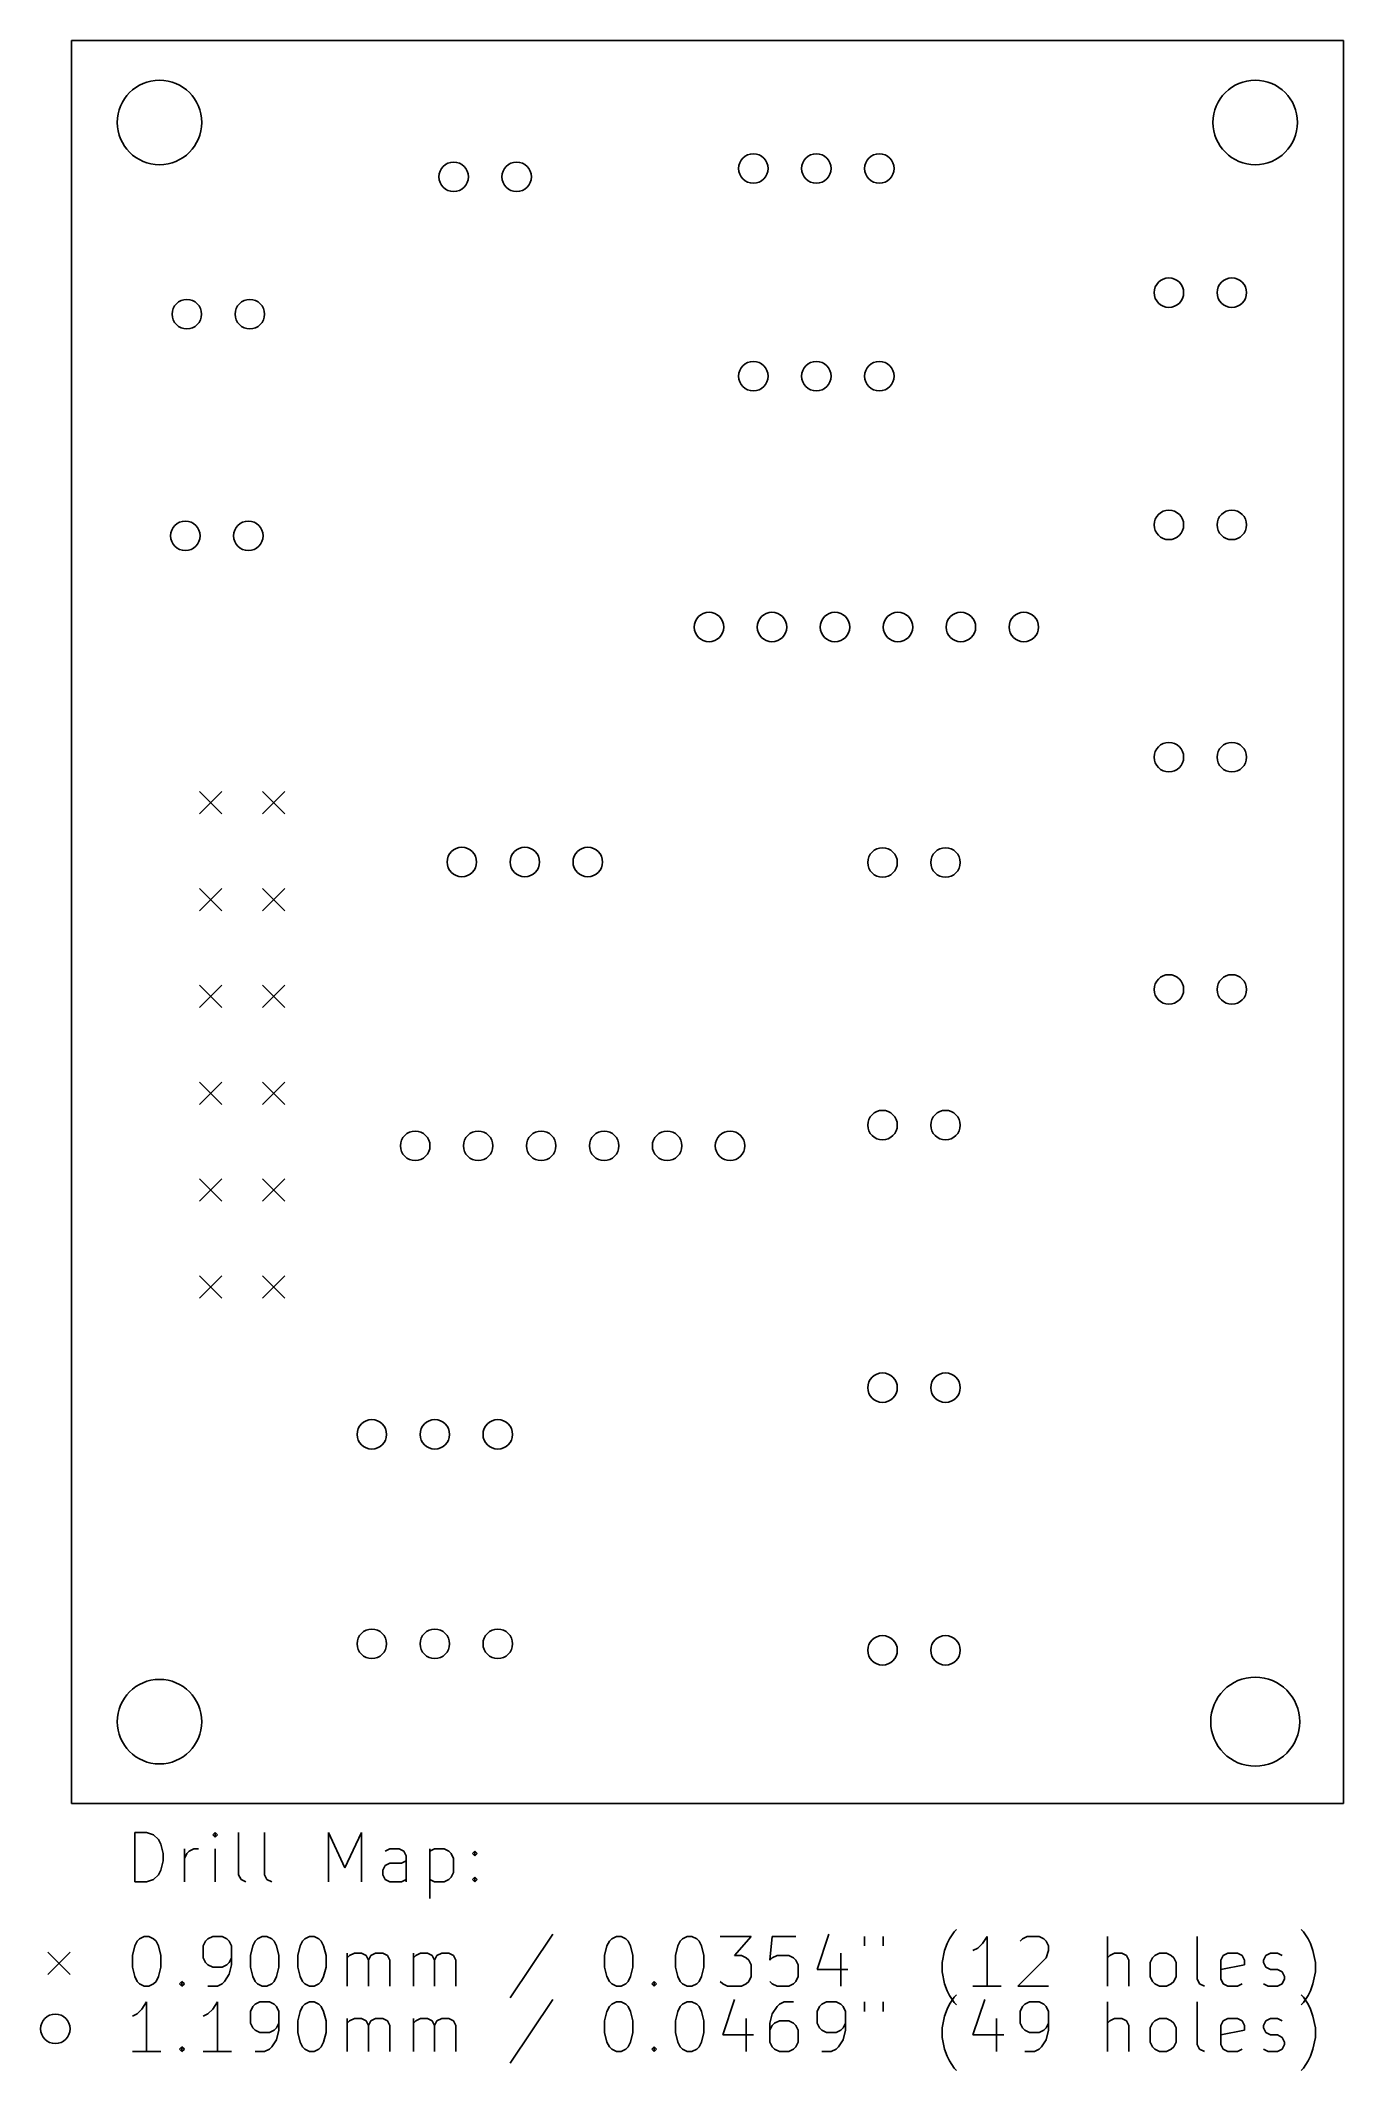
# Model space of a CAD drawing. Extents: x 104.5 to 157.1, y -126 to -44.1.
import ezdxf

# ---------------------------------------------------------------- set-up
doc = ezdxf.new("R2010")
doc.units = 0
doc.layers.add('BLACK', color=7, linetype='CONTINUOUS')

msp = doc.modelspace()

# ---------------------------------------------------------------- linework, layer by layer
at = {"layer": 'BLACK', "linetype": 'CONTINUOUS'}
for p, q in [((105.79, -44.132), (157.098, -44.132)), ((105.79, -115.252), (105.79, -44.132)), ((157.098, -44.132), (157.098, -115.252)), ((110.965, -74.43), (111.865, -75.33)), ((111.865, -74.43), (110.965, -75.33)), ((113.505, -74.43), (114.405, -75.33)), ((114.405, -74.43), (113.505, -75.33)), ((110.965, -78.336), (111.865, -79.236)), ((111.865, -78.336), (110.965, -79.236)), ((113.505, -78.336), (114.405, -79.236)), ((114.405, -78.336), (113.505, -79.236)), ((110.965, -82.242), (111.865, -83.142)), ((111.865, -82.242), (110.965, -83.142)), ((113.505, -82.242), (114.405, -83.142)), ((114.405, -82.242), (113.505, -83.142)), ((110.965, -86.148), (111.865, -87.048)), ((111.865, -86.148), (110.965, -87.048)), ((113.505, -86.148), (114.405, -87.048)), ((114.405, -86.148), (113.505, -87.048)), ((110.965, -90.054), (111.865, -90.954)), ((111.865, -90.054), (110.965, -90.954)), ((113.505, -90.054), (114.405, -90.954)), ((114.405, -90.054), (113.505, -90.954)), ((110.965, -93.96), (111.865, -94.86)), ((111.865, -93.96), (110.965, -94.86)), ((113.505, -93.96), (114.405, -94.86)), ((114.405, -93.96), (113.505, -94.86)), ((157.098, -115.252), (105.79, -115.252)), ((108.347768, -118.416838), (108.347768, -116.416838)), ((108.347768, -116.416838), (108.823958, -116.416838)), ((108.823958, -116.416838), (109.109673, -116.512076)), ((109.109673, -116.512076), (109.300149, -116.702552)), ((109.300149, -116.702552), (109.395387, -116.893028)), ((109.395387, -116.893028), (109.490625, -117.27398)), ((110.347768, -118.416838), (110.347768, -117.083504)), ((110.538244, -117.178742), (110.72872, -117.083504)), ((110.72872, -117.083504), (110.919197, -117.083504)), ((111.585863, -116.416838), (111.490625, -116.512076)), ((111.490625, -116.512076), (111.585863, -116.607314)), ((111.681101, -116.512076), (111.585863, -116.416838)), ((111.585863, -116.416838), (111.585863, -116.607314)), ((111.585863, -116.607314), (111.681101, -116.512076)), ((111.585863, -118.416838), (111.585863, -117.083504)), ((112.538244, -118.131123), (112.538244, -116.416838)), ((113.585863, -118.131123), (113.585863, -116.416838)), ((116.157292, -118.416838), (116.157292, -116.416838)), ((116.157292, -116.416838), (116.823959, -117.845409)), ((116.823959, -117.845409), (117.490625, -116.416838)), ((117.490625, -116.416838), (117.490625, -118.416838)), ((118.633482, -117.083504), (118.443006, -117.178742)), ((119.014435, -117.083504), (118.633482, -117.083504)), ((119.204911, -117.178742), (119.014435, -117.083504)), ((120.25253, -117.083504), (120.25253, -119.083504)), ((120.25253, -117.178742), (120.443006, -117.083504)), ((120.443006, -117.083504), (120.823959, -117.083504)), ((120.823959, -117.083504), (121.014435, -117.178742)), ((109.490625, -117.559695), (109.395387, -117.940647)), ((109.490625, -117.27398), (109.490625, -117.559695)), ((110.347768, -117.464457), (110.443006, -117.27398)), ((110.443006, -117.27398), (110.538244, -117.178742)), ((118.347768, -117.940647), (118.443006, -117.750171)), ((118.443006, -117.750171), (118.633482, -117.654933)), ((118.633482, -117.654933), (119.109673, -117.654933)), ((119.109673, -117.654933), (119.300149, -117.559695)), ((119.300149, -117.369219), (119.204911, -117.178742)), ((119.300149, -118.416838), (119.300149, -117.369219)), ((121.014435, -117.178742), (121.109673, -117.27398)), ((121.109673, -117.27398), (121.204911, -117.464457)), ((121.204911, -117.464457), (121.204911, -118.035885)), ((121.966816, -117.27398), (122.062054, -117.178742)), ((122.062054, -117.369219), (121.966816, -117.27398)), ((122.062054, -117.178742), (122.157292, -117.27398)), ((122.062054, -117.178742), (122.062054, -117.369219)), ((122.157292, -117.27398), (122.062054, -117.369219)), ((108.823958, -118.416838), (108.347768, -118.416838)), ((109.109673, -118.3216), (108.823958, -118.416838)), ((109.300149, -118.131123), (109.109673, -118.3216)), ((109.395387, -117.940647), (109.300149, -118.131123)), ((112.633482, -118.3216), (112.538244, -118.131123)), ((112.823958, -118.416838), (112.633482, -118.3216)), ((113.681101, -118.3216), (113.585863, -118.131123)), ((113.871577, -118.416838), (113.681101, -118.3216)), ((118.347768, -118.131123), (118.347768, -117.940647)), ((118.443006, -118.3216), (118.347768, -118.131123)), ((118.633482, -118.416838), (118.443006, -118.3216)), ((119.109673, -118.416838), (118.633482, -118.416838)), ((119.300149, -118.3216), (119.109673, -118.416838)), ((120.443006, -118.416838), (120.25253, -118.3216)), ((120.823959, -118.416838), (120.443006, -118.416838)), ((121.014435, -118.3216), (120.823959, -118.416838)), ((121.109673, -118.226361), (121.014435, -118.3216)), ((121.204911, -118.035885), (121.109673, -118.226361)), ((121.966816, -118.3216), (122.062054, -118.226361)), ((122.062054, -118.416838), (121.966816, -118.3216)), ((122.062054, -118.226361), (122.157292, -118.3216)), ((122.062054, -118.226361), (122.062054, -118.416838)), ((122.157292, -118.3216), (122.062054, -118.416838)), ((141.39539, -120.426361), (141.490629, -120.331123)), ((155.49063, -120.426361), (155.395392, -120.331123)), ((108.25253, -121.378742), (108.347768, -120.99779)), ((108.347768, -120.99779), (108.443006, -120.807314)), ((108.443006, -120.807314), (108.538244, -120.712076)), ((108.538244, -120.712076), (108.72872, -120.616838)), ((108.72872, -120.616838), (108.919197, -120.616838)), ((108.919197, -120.616838), (109.109673, -120.712076)), ((109.109673, -120.712076), (109.204911, -120.807314)), ((109.204911, -120.807314), (109.300149, -120.99779)), ((109.300149, -120.99779), (109.395387, -121.378742)), ((111.204911, -120.807314), (111.109673, -120.99779)), ((111.109673, -120.99779), (111.109673, -121.47398)), ((111.300149, -120.712076), (111.204911, -120.807314)), ((111.490625, -120.616838), (111.300149, -120.712076)), ((111.871578, -120.616838), (111.490625, -120.616838)), ((112.062054, -120.712076), (111.871578, -120.616838)), ((112.157292, -120.807314), (112.062054, -120.712076)), ((112.25253, -120.99779), (112.157292, -120.807314)), ((112.25253, -121.759695), (112.25253, -120.99779)), ((113.014435, -121.378742), (113.109673, -120.99779)), ((113.109673, -120.99779), (113.204911, -120.807314)), ((113.204911, -120.807314), (113.300149, -120.712076)), ((113.300149, -120.712076), (113.490625, -120.616838)), ((113.490625, -120.616838), (113.681102, -120.616838)), ((113.681102, -120.616838), (113.871578, -120.712076)), ((113.871578, -120.712076), (113.966816, -120.807314)), ((113.966816, -120.807314), (114.062054, -120.99779)), ((114.062054, -120.99779), (114.157292, -121.378742)), ((114.919197, -121.378742), (115.014435, -120.99779)), ((115.014435, -120.99779), (115.109673, -120.807314)), ((115.109673, -120.807314), (115.204911, -120.712076)), ((115.204911, -120.712076), (115.395387, -120.616838)), ((115.395387, -120.616838), (115.585864, -120.616838)), ((115.585864, -120.616838), (115.77634, -120.712076)), ((115.77634, -120.712076), (115.871578, -120.807314)), ((115.871578, -120.807314), (115.966816, -120.99779)), ((115.966816, -120.99779), (116.062054, -121.378742)), ((125.204912, -120.5216), (123.490627, -123.093028)), ((127.300151, -121.378742), (127.395389, -120.99779)), ((127.395389, -120.99779), (127.490627, -120.807314)), ((127.490627, -120.807314), (127.585865, -120.712076)), ((127.585865, -120.712076), (127.776341, -120.616838)), ((127.776341, -120.616838), (127.966818, -120.616838)), ((127.966818, -120.616838), (128.157294, -120.712076)), ((128.157294, -120.712076), (128.252532, -120.807314)), ((128.252532, -120.807314), (128.34777, -120.99779)), ((128.34777, -120.99779), (128.443008, -121.378742)), ((130.157294, -121.378742), (130.252532, -120.99779)), ((130.252532, -120.99779), (130.34777, -120.807314)), ((130.34777, -120.807314), (130.443008, -120.712076)), ((130.443008, -120.712076), (130.633484, -120.616838)), ((130.633484, -120.616838), (130.823961, -120.616838)), ((130.823961, -120.616838), (131.014437, -120.712076)), ((131.014437, -120.712076), (131.109675, -120.807314)), ((131.109675, -120.807314), (131.204913, -120.99779)), ((131.204913, -120.99779), (131.300151, -121.378742)), ((131.966818, -120.616838), (133.204913, -120.616838)), ((133.204913, -120.616838), (132.538246, -121.378742)), ((134.062056, -120.616838), (133.966818, -121.569219)), ((135.014437, -120.616838), (134.062056, -120.616838)), ((136.34777, -120.5216), (135.87158, -121.950171)), ((137.776342, -120.616838), (137.776342, -120.99779)), ((138.538247, -120.616838), (138.538247, -120.99779)), ((140.9192, -121.664457), (141.014438, -121.188266)), ((141.014438, -121.188266), (141.109676, -120.902552)), ((141.109676, -120.902552), (141.204914, -120.712076)), ((141.204914, -120.712076), (141.39539, -120.426361)), ((142.347771, -121.093028), (142.157295, -121.188266)), ((142.538247, -120.902552), (142.347771, -121.093028)), ((142.728723, -120.616838), (142.538247, -120.902552)), ((142.728723, -122.616838), (142.728723, -120.616838)), ((144.062057, -120.807314), (144.157295, -120.712076)), ((144.157295, -120.712076), (144.347771, -120.616838)), ((144.347771, -120.616838), (144.823962, -120.616838)), ((144.823962, -120.616838), (145.014438, -120.712076)), ((145.014438, -120.712076), (145.109676, -120.807314)), ((145.109676, -120.807314), (145.204914, -120.99779)), ((145.204914, -121.188266), (145.109676, -121.47398)), ((145.204914, -120.99779), (145.204914, -121.188266)), ((147.585867, -122.616838), (147.585867, -120.616838)), ((151.204915, -122.331123), (151.204915, -120.616838)), ((155.681106, -120.712076), (155.49063, -120.426361)), ((155.776344, -120.902552), (155.681106, -120.712076)), ((155.871582, -121.188266), (155.776344, -120.902552)), ((155.96682, -121.664457), (155.871582, -121.188266)), ((104.84, -121.252), (105.74, -122.152)), ((105.74, -121.252), (104.84, -122.152)), ((108.25253, -121.854933), (108.25253, -121.378742)), ((108.347768, -122.235885), (108.25253, -121.854933)), ((109.395387, -121.854933), (109.300149, -122.235885)), ((109.395387, -121.378742), (109.395387, -121.854933)), ((111.109673, -121.47398), (111.204911, -121.664457)), ((111.204911, -121.664457), (111.300149, -121.759695)), ((111.300149, -121.759695), (111.490625, -121.854933)), ((111.490625, -121.854933), (111.871578, -121.854933)), ((111.871578, -121.854933), (112.062054, -121.759695)), ((112.062054, -121.759695), (112.157292, -121.664457)), ((112.157292, -121.664457), (112.25253, -121.47398)), ((112.157292, -122.140647), (112.25253, -121.759695)), ((113.014435, -121.854933), (113.014435, -121.378742)), ((113.109673, -122.235885), (113.014435, -121.854933)), ((114.157292, -121.854933), (114.062054, -122.235885)), ((114.157292, -121.378742), (114.157292, -121.854933)), ((114.919197, -121.854933), (114.919197, -121.378742)), ((115.014435, -122.235885), (114.919197, -121.854933)), ((116.062054, -121.854933), (115.966816, -122.235885)), ((116.062054, -121.378742), (116.062054, -121.854933)), ((116.919197, -122.616838), (116.919197, -121.283504)), ((116.919197, -121.47398), (117.014435, -121.378742)), ((117.014435, -121.378742), (117.204911, -121.283504)), ((117.204911, -121.283504), (117.490626, -121.283504)), ((117.490626, -121.283504), (117.681102, -121.378742)), ((117.681102, -121.378742), (117.77634, -121.569219)), ((117.77634, -121.569219), (117.871578, -121.378742)), ((117.77634, -121.569219), (117.77634, -122.616838)), ((117.871578, -121.378742), (118.062054, -121.283504)), ((118.062054, -121.283504), (118.347768, -121.283504)), ((118.347768, -121.283504), (118.538245, -121.378742)), ((118.538245, -121.378742), (118.633483, -121.569219)), ((118.633483, -121.569219), (118.633483, -122.616838)), ((119.585864, -122.616838), (119.585864, -121.283504)), ((119.585864, -121.47398), (119.681102, -121.378742)), ((119.681102, -121.378742), (119.871578, -121.283504)), ((119.871578, -121.283504), (120.157293, -121.283504)), ((120.157293, -121.283504), (120.347769, -121.378742)), ((120.347769, -121.378742), (120.443007, -121.569219)), ((120.443007, -121.569219), (120.538245, -121.378742)), ((120.443007, -121.569219), (120.443007, -122.616838)), ((120.538245, -121.378742), (120.728721, -121.283504)), ((120.728721, -121.283504), (121.014435, -121.283504)), ((121.014435, -121.283504), (121.204912, -121.378742)), ((121.204912, -121.378742), (121.30015, -121.569219)), ((121.30015, -121.569219), (121.30015, -122.616838)), ((127.300151, -121.854933), (127.300151, -121.378742)), ((127.395389, -122.235885), (127.300151, -121.854933)), ((128.443008, -121.854933), (128.34777, -122.235885)), ((128.443008, -121.378742), (128.443008, -121.854933)), ((130.157294, -121.854933), (130.157294, -121.378742)), ((130.252532, -122.235885), (130.157294, -121.854933)), ((131.300151, -121.854933), (131.204913, -122.235885)), ((131.300151, -121.378742), (131.300151, -121.854933)), ((132.538246, -121.378742), (132.823961, -121.378742)), ((132.823961, -121.378742), (133.014437, -121.47398)), ((133.014437, -121.47398), (133.109675, -121.569219)), ((133.109675, -121.569219), (133.204913, -121.759695)), ((133.204913, -121.759695), (133.204913, -122.235885)), ((133.966818, -121.569219), (134.062056, -121.47398)), ((134.062056, -121.47398), (134.252532, -121.378742)), ((134.252532, -121.378742), (134.728723, -121.378742)), ((134.728723, -121.378742), (134.919199, -121.47398)), ((134.919199, -121.47398), (135.014437, -121.569219)), ((135.014437, -121.569219), (135.109675, -121.759695)), ((135.109675, -121.759695), (135.109675, -122.235885)), ((135.87158, -121.950171), (137.109675, -121.950171)), ((136.823961, -121.283504), (136.823961, -122.616838)), ((140.9192, -122.045409), (140.9192, -121.664457)), ((145.109676, -121.47398), (143.966819, -122.616838)), ((147.681105, -121.378742), (147.585867, -121.47398)), ((147.871581, -121.283504), (147.681105, -121.378742)), ((148.157296, -121.283504), (147.871581, -121.283504)), ((148.347772, -121.378742), (148.157296, -121.283504)), ((148.44301, -121.569219), (148.347772, -121.378742)), ((148.44301, -122.616838), (148.44301, -121.569219)), ((149.300153, -121.664457), (149.395391, -121.47398)), ((149.300153, -122.235885), (149.300153, -121.664457)), ((149.395391, -121.47398), (149.490629, -121.378742)), ((149.490629, -121.378742), (149.681105, -121.283504)), ((149.681105, -121.283504), (149.96682, -121.283504)), ((149.96682, -121.283504), (150.157296, -121.378742)), ((150.157296, -121.378742), (150.252534, -121.47398)), ((150.252534, -121.47398), (150.347772, -121.664457)), ((150.347772, -121.664457), (150.347772, -122.235885)), ((152.157296, -121.569219), (152.252534, -121.378742)), ((152.157296, -122.331123), (152.157296, -121.569219)), ((153.109677, -121.759695), (152.157296, -121.950171)), ((152.252534, -121.378742), (152.44301, -121.283504)), ((152.44301, -121.283504), (152.823963, -121.283504)), ((152.823963, -121.283504), (153.014439, -121.378742)), ((153.014439, -121.378742), (153.109677, -121.569219)), ((153.109677, -121.569219), (153.109677, -121.759695)), ((153.871582, -121.569219), (153.96682, -121.378742)), ((153.871582, -121.664457), (153.871582, -121.569219)), ((153.96682, -121.854933), (153.871582, -121.664457)), ((153.96682, -121.378742), (154.157296, -121.283504)), ((154.157296, -121.950171), (153.96682, -121.854933)), ((154.157296, -121.283504), (154.44301, -121.283504)), ((154.44301, -121.950171), (154.157296, -121.950171)), ((154.44301, -121.283504), (154.633487, -121.378742)), ((154.633487, -122.045409), (154.44301, -121.950171)), ((155.96682, -122.045409), (155.96682, -121.664457)), ((108.443006, -122.426361), (108.347768, -122.235885)), ((108.538244, -122.5216), (108.443006, -122.426361)), ((108.72872, -122.616838), (108.538244, -122.5216)), ((108.919197, -122.616838), (108.72872, -122.616838)), ((109.109673, -122.5216), (108.919197, -122.616838)), ((109.204911, -122.426361), (109.109673, -122.5216)), ((109.300149, -122.235885), (109.204911, -122.426361)), ((110.157292, -122.5216), (110.25253, -122.426361)), ((110.25253, -122.616838), (110.157292, -122.5216)), ((110.25253, -122.426361), (110.347768, -122.5216)), ((110.25253, -122.426361), (110.25253, -122.616838)), ((110.347768, -122.5216), (110.25253, -122.616838)), ((111.300149, -122.616838), (111.681101, -122.616838)), ((111.681101, -122.616838), (111.871578, -122.5216)), ((111.871578, -122.5216), (111.966816, -122.426361)), ((111.966816, -122.426361), (112.157292, -122.140647)), ((113.204911, -122.426361), (113.109673, -122.235885)), ((113.300149, -122.5216), (113.204911, -122.426361)), ((113.490625, -122.616838), (113.300149, -122.5216)), ((113.681102, -122.616838), (113.490625, -122.616838)), ((113.871578, -122.5216), (113.681102, -122.616838)), ((113.966816, -122.426361), (113.871578, -122.5216)), ((114.062054, -122.235885), (113.966816, -122.426361)), ((115.109673, -122.426361), (115.014435, -122.235885)), ((115.204911, -122.5216), (115.109673, -122.426361)), ((115.395387, -122.616838), (115.204911, -122.5216)), ((115.585864, -122.616838), (115.395387, -122.616838)), ((115.77634, -122.5216), (115.585864, -122.616838)), ((115.871578, -122.426361), (115.77634, -122.5216)), ((115.966816, -122.235885), (115.871578, -122.426361)), ((127.490627, -122.426361), (127.395389, -122.235885)), ((127.585865, -122.5216), (127.490627, -122.426361)), ((127.776341, -122.616838), (127.585865, -122.5216)), ((127.966818, -122.616838), (127.776341, -122.616838)), ((128.157294, -122.5216), (127.966818, -122.616838)), ((128.252532, -122.426361), (128.157294, -122.5216)), ((128.34777, -122.235885), (128.252532, -122.426361)), ((129.204913, -122.5216), (129.300151, -122.426361)), ((129.300151, -122.616838), (129.204913, -122.5216)), ((129.300151, -122.426361), (129.395389, -122.5216)), ((129.300151, -122.426361), (129.300151, -122.616838)), ((129.395389, -122.5216), (129.300151, -122.616838)), ((130.34777, -122.426361), (130.252532, -122.235885)), ((130.443008, -122.5216), (130.34777, -122.426361)), ((130.633484, -122.616838), (130.443008, -122.5216)), ((130.823961, -122.616838), (130.633484, -122.616838)), ((131.014437, -122.5216), (130.823961, -122.616838)), ((131.109675, -122.426361), (131.014437, -122.5216)), ((131.204913, -122.235885), (131.109675, -122.426361)), ((132.062056, -122.5216), (131.966818, -122.426361)), ((132.252532, -122.616838), (132.062056, -122.5216)), ((132.823961, -122.616838), (132.252532, -122.616838)), ((133.014437, -122.5216), (132.823961, -122.616838)), ((133.109675, -122.426361), (133.014437, -122.5216)), ((133.204913, -122.235885), (133.109675, -122.426361)), ((134.062056, -122.5216), (133.966818, -122.426361)), ((134.252532, -122.616838), (134.062056, -122.5216)), ((134.728723, -122.616838), (134.252532, -122.616838)), ((134.919199, -122.5216), (134.728723, -122.616838)), ((135.014437, -122.426361), (134.919199, -122.5216)), ((135.109675, -122.235885), (135.014437, -122.426361)), ((141.014438, -122.5216), (140.9192, -122.045409)), ((141.109676, -122.807314), (141.014438, -122.5216)), ((141.204914, -122.99779), (141.109676, -122.807314)), ((143.300152, -122.616838), (142.157295, -122.616838)), ((143.966819, -122.616838), (145.204914, -122.616838)), ((149.395391, -122.426361), (149.300153, -122.235885)), ((149.490629, -122.5216), (149.395391, -122.426361)), ((149.681105, -122.616838), (149.490629, -122.5216)), ((149.96682, -122.616838), (149.681105, -122.616838)), ((150.157296, -122.5216), (149.96682, -122.616838)), ((150.252534, -122.426361), (150.157296, -122.5216)), ((150.347772, -122.235885), (150.252534, -122.426361)), ((151.300153, -122.5216), (151.204915, -122.331123)), ((151.490629, -122.616838), (151.300153, -122.5216)), ((152.252534, -122.5216), (152.157296, -122.331123)), ((152.44301, -122.616838), (152.252534, -122.5216)), ((152.823963, -122.616838), (152.44301, -122.616838)), ((153.014439, -122.5216), (152.823963, -122.616838)), ((153.871582, -122.5216), (154.062058, -122.616838)), ((154.062058, -122.616838), (154.44301, -122.616838)), ((154.44301, -122.616838), (154.633487, -122.5216)), ((154.728725, -122.235885), (154.633487, -122.045409)), ((154.633487, -122.5216), (154.728725, -122.331123)), ((154.728725, -122.331123), (154.728725, -122.235885)), ((155.681106, -122.99779), (155.776344, -122.807314)), ((155.776344, -122.807314), (155.871582, -122.5216)), ((155.871582, -122.5216), (155.96682, -122.045409)), ((108.633482, -123.542552), (108.443006, -123.733028)), ((108.823958, -123.256838), (108.633482, -123.542552)), ((108.823958, -125.256838), (108.823958, -123.256838)), ((111.490625, -123.542552), (111.300149, -123.733028)), ((111.681101, -123.256838), (111.490625, -123.542552)), ((111.681101, -125.256838), (111.681101, -123.256838)), ((113.109673, -123.447314), (113.014435, -123.63779)), ((113.014435, -123.63779), (113.014435, -124.11398)), ((113.204911, -123.352076), (113.109673, -123.447314)), ((113.395387, -123.256838), (113.204911, -123.352076)), ((113.77634, -123.256838), (113.395387, -123.256838)), ((113.966816, -123.352076), (113.77634, -123.256838)), ((114.062054, -123.447314), (113.966816, -123.352076)), ((114.157292, -123.63779), (114.062054, -123.447314)), ((114.157292, -124.399695), (114.157292, -123.63779)), ((114.919197, -124.018742), (115.014435, -123.63779)), ((115.014435, -123.63779), (115.109673, -123.447314)), ((115.109673, -123.447314), (115.204911, -123.352076)), ((115.204911, -123.352076), (115.395387, -123.256838)), ((115.395387, -123.256838), (115.585864, -123.256838)), ((115.585864, -123.256838), (115.77634, -123.352076)), ((115.77634, -123.352076), (115.871578, -123.447314)), ((115.871578, -123.447314), (115.966816, -123.63779)), ((115.966816, -123.63779), (116.062054, -124.018742)), ((125.204912, -123.1616), (123.490627, -125.733028)), ((127.300151, -124.018742), (127.395389, -123.63779)), ((127.395389, -123.63779), (127.490627, -123.447314)), ((127.490627, -123.447314), (127.585865, -123.352076)), ((127.585865, -123.352076), (127.776341, -123.256838)), ((127.776341, -123.256838), (127.966818, -123.256838)), ((127.966818, -123.256838), (128.157294, -123.352076)), ((128.157294, -123.352076), (128.252532, -123.447314)), ((128.252532, -123.447314), (128.34777, -123.63779)), ((128.34777, -123.63779), (128.443008, -124.018742)), ((130.157294, -124.018742), (130.252532, -123.63779)), ((130.252532, -123.63779), (130.34777, -123.447314)), ((130.34777, -123.447314), (130.443008, -123.352076)), ((130.443008, -123.352076), (130.633484, -123.256838)), ((130.633484, -123.256838), (130.823961, -123.256838)), ((130.823961, -123.256838), (131.014437, -123.352076)), ((131.014437, -123.352076), (131.109675, -123.447314)), ((131.109675, -123.447314), (131.204913, -123.63779)), ((131.204913, -123.63779), (131.300151, -124.018742)), ((132.538246, -123.1616), (132.062056, -124.590171)), ((134.252532, -123.447314), (134.062056, -123.733028)), ((134.34777, -123.352076), (134.252532, -123.447314)), ((134.538246, -123.256838), (134.34777, -123.352076)), ((134.919199, -123.256838), (134.538246, -123.256838)), ((135.966818, -123.447314), (135.87158, -123.63779)), ((135.87158, -123.63779), (135.87158, -124.11398)), ((136.062056, -123.352076), (135.966818, -123.447314)), ((136.252532, -123.256838), (136.062056, -123.352076)), ((136.633485, -123.256838), (136.252532, -123.256838)), ((136.823961, -123.352076), (136.633485, -123.256838)), ((136.919199, -123.447314), (136.823961, -123.352076)), ((137.014437, -123.63779), (136.919199, -123.447314)), ((137.014437, -124.399695), (137.014437, -123.63779)), ((137.776342, -123.256838), (137.776342, -123.63779)), ((138.538247, -123.256838), (138.538247, -123.63779)), ((141.014438, -123.828266), (141.109676, -123.542552)), ((141.109676, -123.542552), (141.204914, -123.352076)), ((141.39539, -123.283504), (141.204914, -122.99779)), ((141.204914, -123.352076), (141.39539, -123.066361)), ((141.39539, -123.066361), (141.490629, -122.971123)), ((141.490629, -123.378742), (141.39539, -123.283504)), ((142.633485, -123.1616), (142.157295, -124.590171)), ((144.157295, -123.447314), (144.062057, -123.63779)), ((144.062057, -123.63779), (144.062057, -124.11398)), ((144.252533, -123.352076), (144.157295, -123.447314)), ((144.443009, -123.256838), (144.252533, -123.352076)), ((144.823962, -123.256838), (144.443009, -123.256838)), ((145.014438, -123.352076), (144.823962, -123.256838)), ((145.109676, -123.447314), (145.014438, -123.352076)), ((145.204914, -123.63779), (145.109676, -123.447314)), ((145.204914, -124.399695), (145.204914, -123.63779)), ((147.585867, -125.256838), (147.585867, -123.256838)), ((151.204915, -124.971123), (151.204915, -123.256838)), ((155.49063, -123.066361), (155.395392, -122.971123)), ((155.395392, -123.378742), (155.49063, -123.283504)), ((155.49063, -123.283504), (155.681106, -122.99779)), ((155.681106, -123.352076), (155.49063, -123.066361)), ((155.776344, -123.542552), (155.681106, -123.352076)), ((155.871582, -123.828266), (155.776344, -123.542552)), ((108.443006, -123.733028), (108.25253, -123.828266)), ((111.300149, -123.733028), (111.109673, -123.828266)), ((113.014435, -124.11398), (113.109673, -124.304457)), ((113.109673, -124.304457), (113.204911, -124.399695)), ((113.204911, -124.399695), (113.395387, -124.494933)), ((113.77634, -124.494933), (113.966816, -124.399695)), ((113.966816, -124.399695), (114.062054, -124.304457)), ((114.062054, -124.304457), (114.157292, -124.11398)), ((114.062054, -124.780647), (114.157292, -124.399695)), ((114.919197, -124.494933), (114.919197, -124.018742)), ((116.062054, -124.018742), (116.062054, -124.494933)), ((116.919197, -125.256838), (116.919197, -123.923504)), ((116.919197, -124.11398), (117.014435, -124.018742)), ((117.014435, -124.018742), (117.204911, -123.923504)), ((117.204911, -123.923504), (117.490626, -123.923504)), ((117.490626, -123.923504), (117.681102, -124.018742)), ((117.681102, -124.018742), (117.77634, -124.209219)), ((117.77634, -124.209219), (117.871578, -124.018742)), ((117.77634, -124.209219), (117.77634, -125.256838)), ((117.871578, -124.018742), (118.062054, -123.923504)), ((118.062054, -123.923504), (118.347768, -123.923504)), ((118.347768, -123.923504), (118.538245, -124.018742)), ((118.538245, -124.018742), (118.633483, -124.209219)), ((118.633483, -124.209219), (118.633483, -125.256838)), ((119.585864, -125.256838), (119.585864, -123.923504)), ((119.585864, -124.11398), (119.681102, -124.018742)), ((119.681102, -124.018742), (119.871578, -123.923504)), ((119.871578, -123.923504), (120.157293, -123.923504)), ((120.157293, -123.923504), (120.347769, -124.018742)), ((120.347769, -124.018742), (120.443007, -124.209219)), ((120.443007, -124.209219), (120.538245, -124.018742)), ((120.443007, -124.209219), (120.443007, -125.256838)), ((120.538245, -124.018742), (120.728721, -123.923504)), ((120.728721, -123.923504), (121.014435, -123.923504)), ((121.014435, -123.923504), (121.204912, -124.018742)), ((121.204912, -124.018742), (121.30015, -124.209219)), ((121.30015, -124.209219), (121.30015, -125.256838)), ((127.300151, -124.494933), (127.300151, -124.018742)), ((128.443008, -124.018742), (128.443008, -124.494933)), ((130.157294, -124.494933), (130.157294, -124.018742)), ((131.300151, -124.018742), (131.300151, -124.494933)), ((133.014437, -123.923504), (133.014437, -125.256838)), ((134.062056, -123.733028), (133.966818, -124.11398)), ((133.966818, -124.11398), (133.966818, -124.875885)), ((134.062056, -124.209219), (133.966818, -124.399695)), ((134.157294, -124.11398), (134.062056, -124.209219)), ((134.34777, -124.018742), (134.157294, -124.11398)), ((134.728723, -124.018742), (134.34777, -124.018742)), ((134.919199, -124.11398), (134.728723, -124.018742)), ((135.014437, -124.209219), (134.919199, -124.11398)), ((135.109675, -124.399695), (135.014437, -124.209219)), ((135.109675, -124.875885), (135.109675, -124.399695)), ((135.87158, -124.11398), (135.966818, -124.304457)), ((135.966818, -124.304457), (136.062056, -124.399695)), ((136.062056, -124.399695), (136.252532, -124.494933)), ((136.633485, -124.494933), (136.823961, -124.399695)), ((136.823961, -124.399695), (136.919199, -124.304457)), ((136.919199, -124.304457), (137.014437, -124.11398)), ((136.919199, -124.780647), (137.014437, -124.399695)), ((140.9192, -124.304457), (141.014438, -123.828266)), ((140.9192, -124.685409), (140.9192, -124.304457)), ((143.109676, -123.923504), (143.109676, -125.256838)), ((144.062057, -124.11398), (144.157295, -124.304457)), ((144.157295, -124.304457), (144.252533, -124.399695)), ((144.252533, -124.399695), (144.443009, -124.494933)), ((144.823962, -124.494933), (145.014438, -124.399695)), ((145.014438, -124.399695), (145.109676, -124.304457)), ((145.109676, -124.304457), (145.204914, -124.11398)), ((145.109676, -124.780647), (145.204914, -124.399695)), ((147.681105, -124.018742), (147.585867, -124.11398)), ((147.871581, -123.923504), (147.681105, -124.018742)), ((148.157296, -123.923504), (147.871581, -123.923504)), ((148.347772, -124.018742), (148.157296, -123.923504)), ((148.44301, -124.209219), (148.347772, -124.018742)), ((148.44301, -125.256838), (148.44301, -124.209219)), ((149.300153, -124.304457), (149.395391, -124.11398)), ((149.300153, -124.875885), (149.300153, -124.304457)), ((149.395391, -124.11398), (149.490629, -124.018742)), ((149.490629, -124.018742), (149.681105, -123.923504)), ((149.681105, -123.923504), (149.96682, -123.923504)), ((149.96682, -123.923504), (150.157296, -124.018742)), ((150.157296, -124.018742), (150.252534, -124.11398)), ((150.252534, -124.11398), (150.347772, -124.304457)), ((150.347772, -124.304457), (150.347772, -124.875885)), ((152.157296, -124.209219), (152.252534, -124.018742)), ((152.157296, -124.971123), (152.157296, -124.209219)), ((153.109677, -124.399695), (152.157296, -124.590171)), ((152.252534, -124.018742), (152.44301, -123.923504)), ((152.44301, -123.923504), (152.823963, -123.923504)), ((152.823963, -123.923504), (153.014439, -124.018742)), ((153.014439, -124.018742), (153.109677, -124.209219)), ((153.109677, -124.209219), (153.109677, -124.399695)), ((153.871582, -124.209219), (153.96682, -124.018742)), ((153.871582, -124.304457), (153.871582, -124.209219)), ((153.96682, -124.494933), (153.871582, -124.304457)), ((153.96682, -124.018742), (154.157296, -123.923504)), ((154.157296, -123.923504), (154.44301, -123.923504)), ((154.44301, -123.923504), (154.633487, -124.018742)), ((155.96682, -124.304457), (155.871582, -123.828266)), ((155.96682, -124.685409), (155.96682, -124.304457)), ((109.395387, -125.256838), (108.25253, -125.256838)), ((110.157292, -125.1616), (110.25253, -125.066361)), ((110.25253, -125.256838), (110.157292, -125.1616)), ((110.25253, -125.066361), (110.347768, -125.1616)), ((110.25253, -125.066361), (110.25253, -125.256838)), ((110.347768, -125.1616), (110.25253, -125.256838)), ((112.25253, -125.256838), (111.109673, -125.256838)), ((113.204911, -125.256838), (113.585863, -125.256838)), ((113.395387, -124.494933), (113.77634, -124.494933)), ((113.585863, -125.256838), (113.77634, -125.1616)), ((113.77634, -125.1616), (113.871578, -125.066361)), ((113.871578, -125.066361), (114.062054, -124.780647)), ((115.014435, -124.875885), (114.919197, -124.494933)), ((115.109673, -125.066361), (115.014435, -124.875885)), ((115.204911, -125.1616), (115.109673, -125.066361)), ((115.395387, -125.256838), (115.204911, -125.1616)), ((115.585864, -125.256838), (115.395387, -125.256838)), ((115.77634, -125.1616), (115.585864, -125.256838)), ((115.871578, -125.066361), (115.77634, -125.1616)), ((115.966816, -124.875885), (115.871578, -125.066361)), ((116.062054, -124.494933), (115.966816, -124.875885)), ((127.395389, -124.875885), (127.300151, -124.494933)), ((127.490627, -125.066361), (127.395389, -124.875885)), ((127.585865, -125.1616), (127.490627, -125.066361)), ((127.776341, -125.256838), (127.585865, -125.1616)), ((127.966818, -125.256838), (127.776341, -125.256838)), ((128.157294, -125.1616), (127.966818, -125.256838)), ((128.252532, -125.066361), (128.157294, -125.1616)), ((128.34777, -124.875885), (128.252532, -125.066361)), ((128.443008, -124.494933), (128.34777, -124.875885)), ((129.204913, -125.1616), (129.300151, -125.066361)), ((129.300151, -125.256838), (129.204913, -125.1616)), ((129.300151, -125.066361), (129.395389, -125.1616)), ((129.300151, -125.066361), (129.300151, -125.256838)), ((129.395389, -125.1616), (129.300151, -125.256838)), ((130.252532, -124.875885), (130.157294, -124.494933)), ((130.34777, -125.066361), (130.252532, -124.875885)), ((130.443008, -125.1616), (130.34777, -125.066361)), ((130.633484, -125.256838), (130.443008, -125.1616)), ((130.823961, -125.256838), (130.633484, -125.256838)), ((131.014437, -125.1616), (130.823961, -125.256838)), ((131.109675, -125.066361), (131.014437, -125.1616)), ((131.204913, -124.875885), (131.109675, -125.066361)), ((131.300151, -124.494933), (131.204913, -124.875885)), ((132.062056, -124.590171), (133.300151, -124.590171)), ((133.966818, -124.875885), (134.062056, -125.066361)), ((134.062056, -125.066361), (134.157294, -125.1616)), ((134.157294, -125.1616), (134.34777, -125.256838)), ((134.34777, -125.256838), (134.728723, -125.256838)), ((134.728723, -125.256838), (134.919199, -125.1616)), ((134.919199, -125.1616), (135.014437, -125.066361)), ((135.014437, -125.066361), (135.109675, -124.875885)), ((136.062056, -125.256838), (136.443008, -125.256838)), ((136.252532, -124.494933), (136.633485, -124.494933)), ((136.443008, -125.256838), (136.633485, -125.1616)), ((136.633485, -125.1616), (136.728723, -125.066361)), ((136.728723, -125.066361), (136.919199, -124.780647)), ((141.014438, -125.1616), (140.9192, -124.685409)), ((141.109676, -125.447314), (141.014438, -125.1616)), ((142.157295, -124.590171), (143.39539, -124.590171)), ((144.252533, -125.256838), (144.633485, -125.256838)), ((144.443009, -124.494933), (144.823962, -124.494933)), ((144.633485, -125.256838), (144.823962, -125.1616)), ((144.823962, -125.1616), (144.9192, -125.066361)), ((144.9192, -125.066361), (145.109676, -124.780647)), ((149.395391, -125.066361), (149.300153, -124.875885)), ((149.490629, -125.1616), (149.395391, -125.066361)), ((149.681105, -125.256838), (149.490629, -125.1616)), ((149.96682, -125.256838), (149.681105, -125.256838)), ((150.157296, -125.1616), (149.96682, -125.256838)), ((150.252534, -125.066361), (150.157296, -125.1616)), ((150.347772, -124.875885), (150.252534, -125.066361)), ((151.300153, -125.1616), (151.204915, -124.971123)), ((151.490629, -125.256838), (151.300153, -125.1616)), ((152.252534, -125.1616), (152.157296, -124.971123)), ((152.44301, -125.256838), (152.252534, -125.1616)), ((152.823963, -125.256838), (152.44301, -125.256838)), ((153.014439, -125.1616), (152.823963, -125.256838)), ((153.871582, -125.1616), (154.062058, -125.256838)), ((154.157296, -124.590171), (153.96682, -124.494933)), ((154.062058, -125.256838), (154.44301, -125.256838)), ((154.44301, -124.590171), (154.157296, -124.590171)), ((154.633487, -124.685409), (154.44301, -124.590171)), ((154.44301, -125.256838), (154.633487, -125.1616)), ((154.728725, -124.875885), (154.633487, -124.685409)), ((154.633487, -125.1616), (154.728725, -124.971123)), ((154.728725, -124.971123), (154.728725, -124.875885)), ((155.776344, -125.447314), (155.871582, -125.1616)), ((155.871582, -125.1616), (155.96682, -124.685409)), ((141.204914, -125.63779), (141.109676, -125.447314)), ((141.39539, -125.923504), (141.204914, -125.63779)), ((141.490629, -126.018742), (141.39539, -125.923504)), ((155.395392, -126.018742), (155.49063, -125.923504)), ((155.49063, -125.923504), (155.681106, -125.63779)), ((155.681106, -125.63779), (155.776344, -125.447314))]:
    msp.add_line(p, q, dxfattribs=at)
at = {"layer": 'BLACK'}
for centre, radius in [((109.346, -47.434), 1.703884), ((153.542, -47.434), 1.703884), ((121.21, -49.63), 0.595), ((123.75, -49.63), 0.595), ((133.3, -49.29), 0.595), ((135.84, -49.29), 0.595), ((138.38, -49.29), 0.595), ((150.06, -54.3), 0.595), ((152.6, -54.3), 0.595), ((110.45, -55.17), 0.595), ((112.99, -55.17), 0.595), ((133.3, -57.67), 0.595), ((135.84, -57.67), 0.595), ((138.38, -57.67), 0.595), ((110.39, -64.11), 0.595), ((112.93, -64.11), 0.595), ((150.06, -63.67), 0.595), ((152.6, -63.67), 0.595), ((131.51, -67.79), 0.595), ((134.05, -67.79), 0.595), ((136.59, -67.79), 0.595), ((139.13, -67.79), 0.595), ((141.67, -67.79), 0.595), ((144.21, -67.79), 0.595), ((150.06, -73.04), 0.595), ((152.6, -73.04), 0.595), ((121.54, -77.27), 0.595), ((124.08, -77.27), 0.595), ((126.62, -77.27), 0.595), ((138.51, -77.29), 0.595), ((141.05, -77.29), 0.595), ((150.06, -82.41), 0.595), ((152.6, -82.41), 0.595), ((138.51, -87.8833), 0.595), ((141.05, -87.8833), 0.595), ((119.66, -88.72), 0.595), ((122.2, -88.72), 0.595), ((124.74, -88.72), 0.595), ((127.28, -88.72), 0.595), ((129.82, -88.72), 0.595), ((132.36, -88.72), 0.595), ((138.51, -98.4767), 0.595), ((141.05, -98.4767), 0.595), ((117.91, -100.36), 0.595), ((120.45, -100.36), 0.595), ((122.99, -100.36), 0.595), ((117.91, -108.81), 0.595), ((120.45, -108.81), 0.595), ((122.99, -108.81), 0.595), ((138.51, -109.07), 0.595), ((141.05, -109.07), 0.595), ((109.346, -111.95), 1.703884), ((153.542, -111.95), 1.796051), ((105.145, -124.342), 0.595)]:
    msp.add_circle(centre, radius, dxfattribs=at)

doc.saveas('drawing.dxf')
